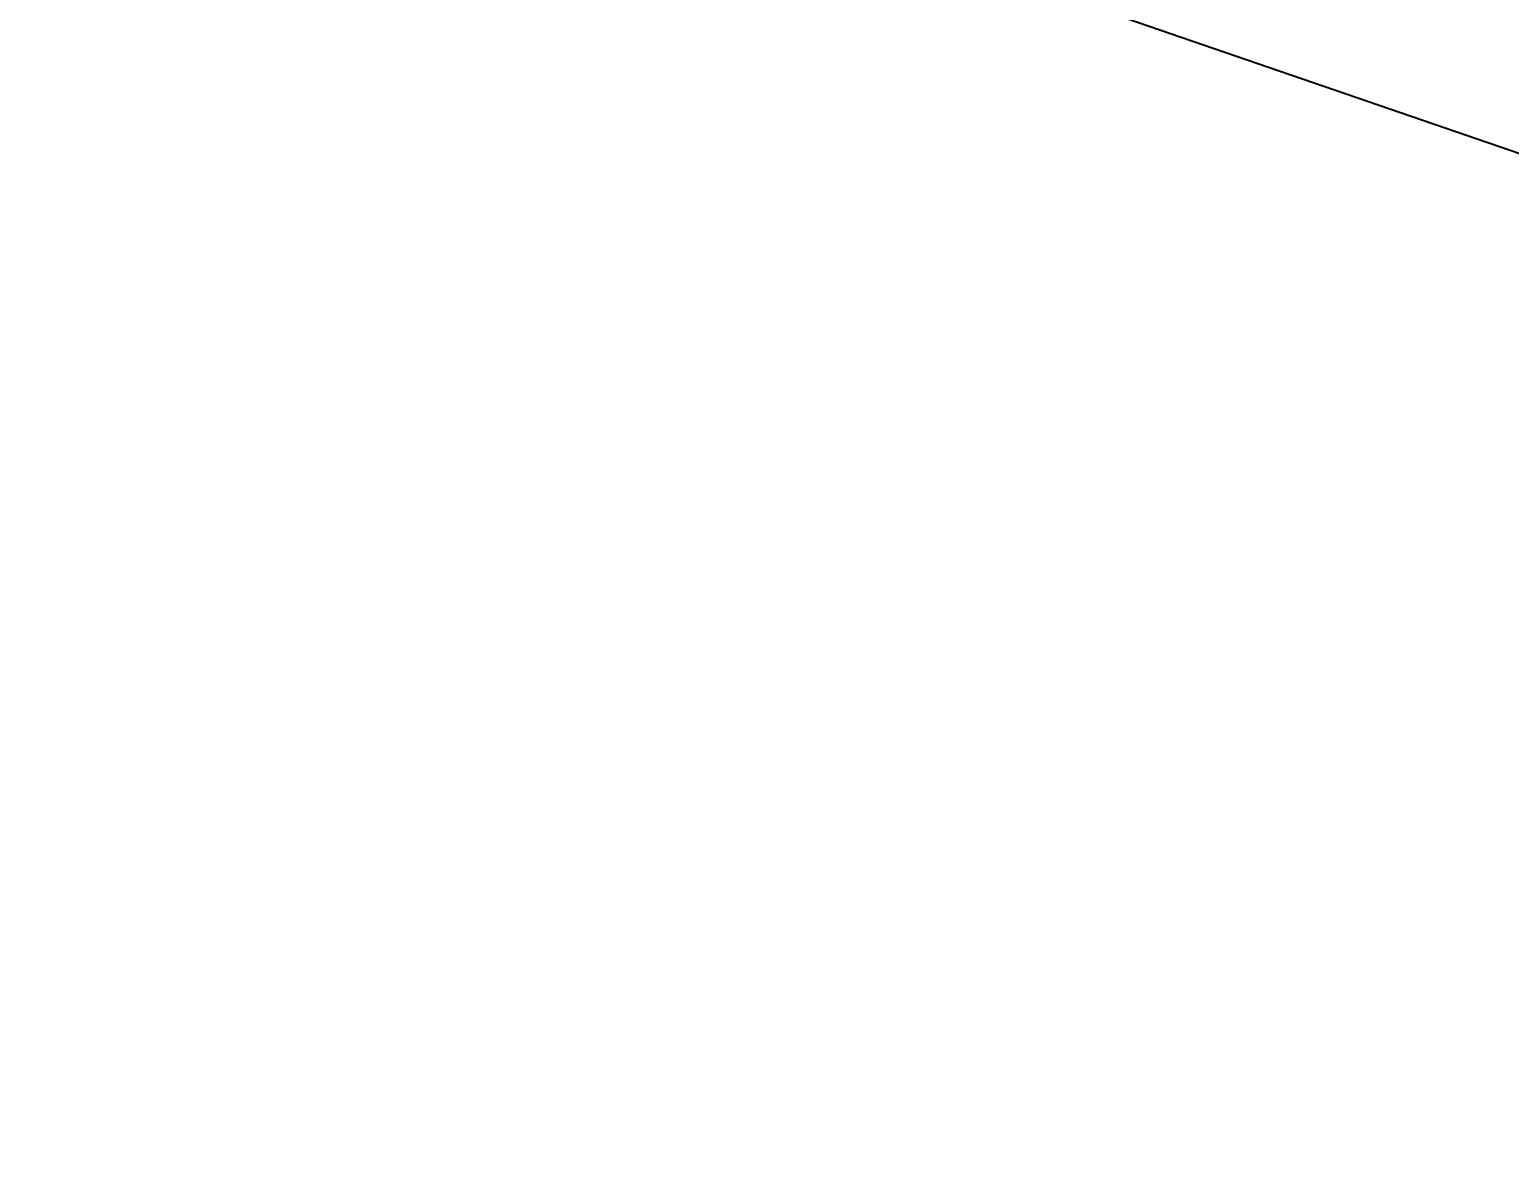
# Model space of a CAD drawing. Extents: x 2080 to 102399, y 2071 to 93424.
# Drawn here: x 76421.2 to 76576.2, y 79371 to 79488.1 of the extents above; entities that cross this region are included whole.
import ezdxf

# ---------------------------------------------------------------- set-up
doc = ezdxf.new("R2010")
doc.units = 0
doc.header["$LTSCALE"] = 20
doc.header["$MEASUREMENT"] = 0
doc.header["$PDMODE"] = 34
doc.header["$PDSIZE"] = 5
doc.layers.add('DIMLINE', color=254, linetype='Continuous')
doc.layers.add('road', color=2, linetype='Continuous')
doc.styles.add('STYLE1', font='romans.shx')
doc.dimstyles.get("Standard").update_dxf_attribs({"dimtxt": 24, "dimasz": 12, "dimexe": 0.18, "dimexo": 0.0625, "dimgap": 0, "dimtad": 1, "dimzin": 1, "dimdsep": 46, "dimlunit": 4, "dimtxsty": 'STYLE1', "dimblk": 'BLK', "dimcen": 0, "dimse1": 1, "dimse2": 1, "dimclrt": 3, "dimazin": 0, "dimtfac": 1, "dimtix": 1, "dimtmove": 2, "dimatfit": 3, "dimldrblk": 'BLK', "dimfxl": 1, "dimtolj": 1, "dimtzin": 0, "dimarcsym": 0})

# ---------------------------------------------------------------- blocks, each defined once
blk = doc.blocks.new('BLK')
for q in [(0, 2), (-2, 0), (0, -2), (2, 0)]:
    blk.add_line((0, 0), q)
blk.add_circle((0, 0), 1)
blk = doc.blocks.new('*D395')
at = {"layer": 'Defpoints', "color": 0, "ltscale": 0.5, "transparency": 16777216}
for p in [(75294.99, 80283.34), (75105.38, 80229), (76892.85, 74707.96)]:
    blk.add_point(p, dxfattribs=at)
at = {"layer": 'DIMLINE', "color": 0, "lineweight": -2, "ltscale": 0.5, "transparency": 16777216}
blk.add_line((76699.93, 74665.15), (75108.68, 80217.46), dxfattribs=at)
at = {"layer": 'DIMLINE', "color": 0, "lineweight": -2, "ltscale": 0.5, "transparency": 16777216, "xscale": 12, "yscale": 12, "zscale": 12}
for p, rotation in [((75105.38, 80229), 105.9918380585316), ((76703.23, 74653.62), 285.9918380585316)]:
    blk.add_blockref('BLK', p, dxfattribs=dict(at, rotation=rotation))
at = {"layer": 'DIMLINE', "color": 3, "ltscale": 0.5, "transparency": 16777216, "insert": (76097.26, 77466.3), "char_height": 24, "attachment_point": 5, "rotation": 285.9918, "style": 'STYLE1'}
blk.add_mtext('\\A1;483\'-3{\\H1.000000x;\\S3/4;}"', dxfattribs=at)

msp = doc.modelspace()

# ---------------------------------------------------------------- linework, layer by layer
at = {"layer": 'road', "linetype": 'Continuous', "ltscale": 0.5}
msp.add_line((77327.232, 79217.232), (75932.338, 79696.882), dxfattribs=at)

# ---------------------------------------------------------------- dimensions: what is measured, and where the dimension line sits
at = {"layer": 'DIMLINE', "ltscale": 0.5}
dim = msp.add_linear_dim(base=(75105.376, 80229.001), p1=(76892.847, 74707.961), p2=(75294.992, 80283.343), angle=105.99184, dimstyle='Standard', override={"dimfxl": 0.25, "dimarcsym": 1}, dxfattribs=at)
dim.commit()
dim.dimension.update_dxf_attribs({"geometry": '*D395', "text_midpoint": (76097.259, 77466.303), "dimtype": 161})

doc.saveas('drawing.dxf')
